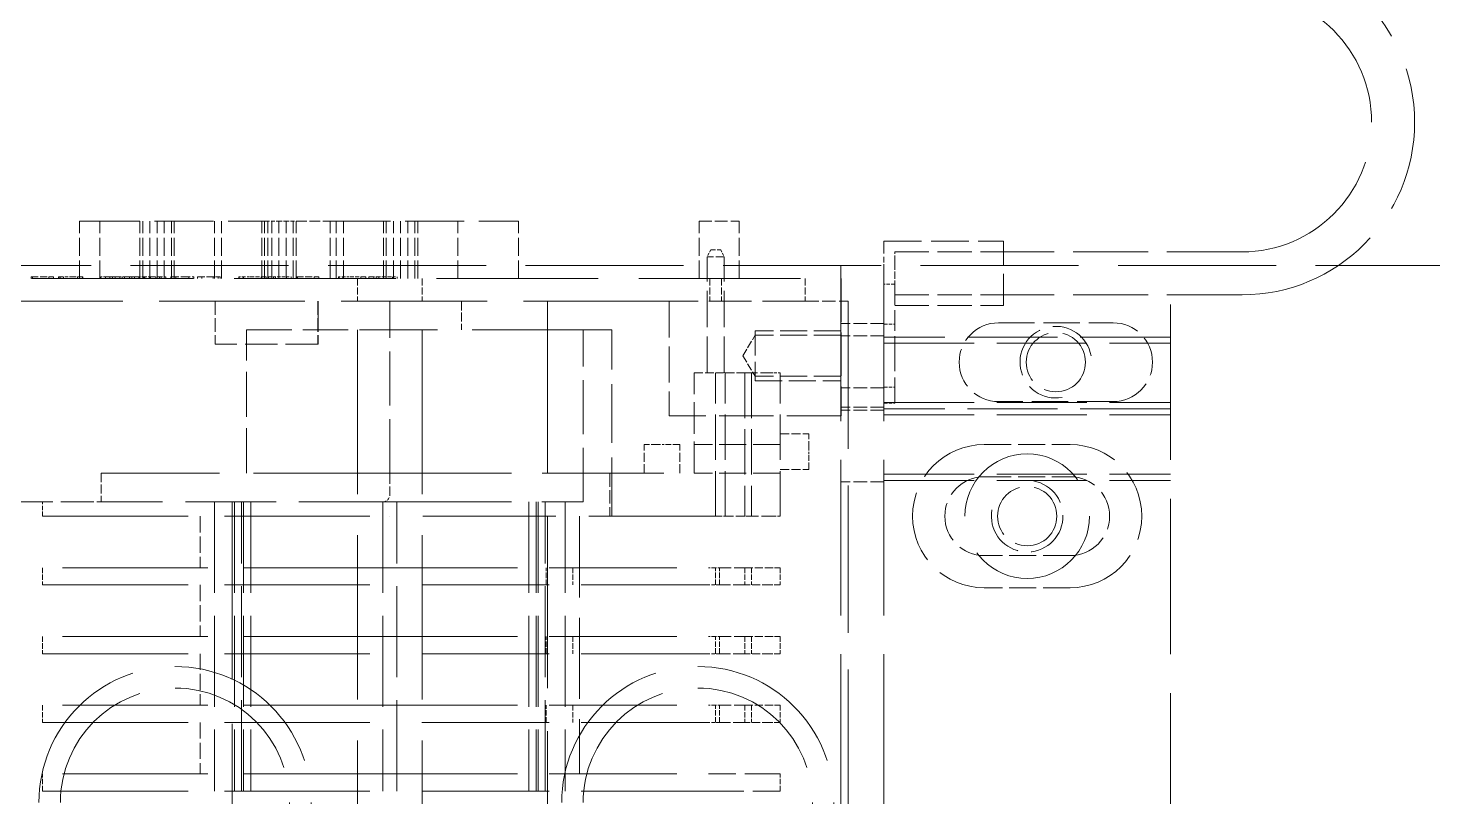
# Model space of a CAD drawing. Header units: millimetres. Extents: x 0 to 5945, y 0 to 4205.
# Drawn here: x 1656.8 to 1754.9, y 2488.4 to 2542 of the extents above; entities that cross this region are included whole.
import ezdxf

# ---------------------------------------------------------------- set-up
doc = ezdxf.new("R2010")
doc.units = ezdxf.units.MM
doc.header["$LTSCALE"] = 5
doc.linetypes.add('DASHED', pattern=[0.2067, 0.1654, -0.0413])
doc.layers.add('가려진 것(ISO)', color=2, linetype='DASHED', lineweight=18)

msp = doc.modelspace()

# ---------------------------------------------------------------- linework, layer by layer
at = {"layer": '가려진 것(ISO)', "ltscale": 0.03796}
for p, q in [((1660.413, 2528.557), (1660.513, 2528.557)), ((1677.913, 2528.557), (1678.013, 2528.557))]:
    msp.add_line(p, q, dxfattribs=at)
at = {"layer": '가려진 것(ISO)', "ltscale": 1.523657}
for p, q in [((1660.413, 2524.557), (1660.413, 2528.557)), ((1661.834, 2524.557), (1661.834, 2528.557)), ((1664.631, 2524.557), (1664.631, 2528.557)), ((1664.831, 2524.557), (1664.831, 2528.557)), ((1665.33, 2524.557), (1665.33, 2528.557)), ((1665.83, 2524.557), (1665.83, 2528.557)), ((1666.329, 2524.557), (1666.329, 2528.557)), ((1666.829, 2524.557), (1666.829, 2528.557)), ((1667.028, 2524.557), (1667.028, 2528.557)), ((1669.826, 2524.557), (1669.826, 2528.557)), ((1670.334, 2524.557), (1670.334, 2528.557)), ((1673.131, 2524.557), (1673.131, 2528.557)), ((1673.331, 2524.557), (1673.331, 2528.557)), ((1673.561, 2524.557), (1673.561, 2528.557)), ((1673.83, 2524.557), (1673.83, 2528.557)), ((1674.33, 2524.557), (1674.33, 2528.557)), ((1674.829, 2524.557), (1674.829, 2528.557)), ((1675.329, 2524.557), (1675.329, 2528.557)), ((1675.528, 2524.557), (1675.528, 2528.557)), ((1677.913, 2524.557), (1677.913, 2528.557)), ((1678.326, 2524.557), (1678.326, 2528.557)), ((1678.834, 2524.557), (1678.834, 2528.557)), ((1681.631, 2524.557), (1681.631, 2528.557)), ((1681.831, 2524.557), (1681.831, 2528.557)), ((1682.33, 2524.557), (1682.33, 2528.557)), ((1682.83, 2524.557), (1682.83, 2528.557)), ((1683.329, 2524.557), (1683.329, 2528.557)), ((1683.829, 2524.557), (1683.829, 2528.557)), ((1684.028, 2524.557), (1684.028, 2528.557)), ((1686.826, 2524.557), (1686.826, 2528.557)), ((1691.061, 2524.557), (1691.061, 2528.557)), ((1703.677, 2524.557), (1703.677, 2528.557)), ((1706.477, 2524.557), (1706.477, 2528.557))]:
    msp.add_line(p, q, dxfattribs=at)
at = {"layer": '가려진 것(ISO)', "ltscale": 4.970381}
for p, q in [((1660.513, 2528.557), (1673.561, 2528.557)), ((1678.013, 2528.557), (1691.061, 2528.557))]:
    msp.add_line(p, q, dxfattribs=at)
at = {"layer": '가려진 것(ISO)', "ltscale": 0.145175}
msp.add_line((1673.561, 2528.557), (1673.83, 2528.557), dxfattribs=at)
at = {"layer": '가려진 것(ISO)', "ltscale": 0.268898}
msp.add_line((1673.83, 2528.557), (1674.33, 2528.557), dxfattribs=at)
at = {"layer": '가려진 것(ISO)', "ltscale": 0.269012}
msp.add_line((1674.33, 2528.557), (1674.829, 2528.557), dxfattribs=at)
at = {"layer": '가려진 것(ISO)', "ltscale": 0.269014}
msp.add_line((1674.829, 2528.557), (1675.329, 2528.557), dxfattribs=at)
at = {"layer": '가려진 것(ISO)', "ltscale": 0.107544}
msp.add_line((1675.329, 2528.557), (1675.528, 2528.557), dxfattribs=at)
at = {"layer": '가려진 것(ISO)', "ltscale": 0.908242}
msp.add_line((1675.528, 2528.557), (1677.913, 2528.557), dxfattribs=at)
at = {"layer": '가려진 것(ISO)', "ltscale": 1.0665}
msp.add_line((1703.677, 2528.557), (1706.477, 2528.557), dxfattribs=at)
at = {"layer": '가려진 것(ISO)', "ltscale": 0.212852}
for p, q in [((1704.477, 2526.557), (1704.227, 2526.057)), ((1705.177, 2526.557), (1705.427, 2526.057))]:
    msp.add_line(p, q, dxfattribs=at)
at = {"layer": '가려진 것(ISO)', "ltscale": 0.418765}
msp.add_line((1704.477, 2526.557), (1705.177, 2526.557), dxfattribs=at)
at = {"layer": '가려진 것(ISO)', "ltscale": 1.053287}
msp.add_line((1716.576, 2527.157), (1716.576, 2525.661), dxfattribs=at)
at = {"layer": '가려진 것(ISO)', "ltscale": 3.180743}
msp.add_line((1716.576, 2527.157), (1724.926, 2527.157), dxfattribs=at)
at = {"layer": '가려진 것(ISO)', "ltscale": 2.692601}
msp.add_line((1724.926, 2522.657), (1724.926, 2527.157), dxfattribs=at)
at = {"layer": '가려진 것(ISO)', "ltscale": 0.717954}
msp.add_line((1705.427, 2526.057), (1704.227, 2526.057), dxfattribs=at)
at = {"layer": '가려진 것(ISO)', "ltscale": 3.085509}
for p, q in [((1704.227, 2517.957), (1704.227, 2526.057)), ((1705.427, 2517.957), (1705.427, 2526.057))]:
    msp.add_line(p, q, dxfattribs=at)
at = {"layer": '가려진 것(ISO)', "ltscale": 0.082451}
msp.add_line((1716.576, 2525.457), (1716.576, 2525.661), dxfattribs=at)
at = {"layer": '가려진 것(ISO)', "ltscale": 0.596443}
msp.add_line((1717.326, 2525.661), (1717.326, 2526.407), dxfattribs=at)
at = {"layer": '가려진 것(ISO)', "ltscale": 2.895039}
for p, q in [((1717.326, 2526.407), (1724.926, 2526.407)), ((1717.326, 2523.407), (1724.926, 2523.407)), ((1717.326, 2522.657), (1724.926, 2522.657))]:
    msp.add_line(p, q, dxfattribs=at)
at = {"layer": '가려진 것(ISO)', "ltscale": 0.608079}
msp.add_line((1717.326, 2525.661), (1717.326, 2524.157), dxfattribs=at)
at = {"layer": '가려진 것(ISO)', "ltscale": 6.34254}
for p, q in [((1741.576, 2526.407), (1724.926, 2526.407)), ((1741.576, 2523.407), (1724.926, 2523.407))]:
    msp.add_line(p, q, dxfattribs=at)
at = {"layer": '가려진 것(ISO)', "ltscale": 13.3425}
msp.add_line((1526.076, 2525.457), (1788.076, 2525.457), dxfattribs=at)
at = {"layer": '가려진 것(ISO)', "ltscale": 0.037994}
for p, q in [((1657.039, 2524.557), (1657.039, 2524.657)), ((1657.122, 2524.557), (1657.122, 2524.657)), ((1658.271, 2524.557), (1658.271, 2524.657)), ((1658.603, 2524.557), (1658.603, 2524.657)), ((1658.941, 2524.557), (1658.941, 2524.657)), ((1659.039, 2524.557), (1659.039, 2524.657)), ((1659.063, 2524.557), (1659.063, 2524.657)), ((1659.288, 2524.557), (1659.288, 2524.657)), ((1660.276, 2524.557), (1660.276, 2524.657)), ((1660.617, 2524.557), (1660.617, 2524.657)), ((1660.623, 2524.557), (1660.623, 2524.657)), ((1660.641, 2524.557), (1660.641, 2524.657)), ((1661.889, 2524.557), (1661.889, 2524.657)), ((1662.215, 2524.557), (1662.215, 2524.657)), ((1662.517, 2524.557), (1662.517, 2524.657)), ((1662.716, 2524.557), (1662.716, 2524.657)), ((1662.89, 2524.557), (1662.89, 2524.657)), ((1663.218, 2524.557), (1663.218, 2524.657)), ((1663.398, 2524.557), (1663.398, 2524.657)), ((1663.556, 2524.557), (1663.556, 2524.657)), ((1663.893, 2524.557), (1663.893, 2524.657)), ((1664.055, 2524.557), (1664.055, 2524.657)), ((1664.261, 2524.557), (1664.261, 2524.657)), ((1664.557, 2524.557), (1664.557, 2524.657)), ((1664.873, 2524.557), (1664.873, 2524.657)), ((1664.9, 2524.557), (1664.9, 2524.657)), ((1664.977, 2524.557), (1664.977, 2524.657)), ((1665.289, 2524.557), (1665.289, 2524.657)), ((1665.37, 2524.557), (1665.37, 2524.657)), ((1665.746, 2524.557), (1665.746, 2524.657)), ((1665.985, 2524.557), (1665.985, 2524.657)), ((1666.111, 2524.557), (1666.111, 2524.657)), ((1666.427, 2524.557), (1666.427, 2524.657)), ((1666.794, 2524.557), (1666.794, 2524.657)), ((1667.134, 2524.557), (1667.134, 2524.657)), ((1668.052, 2524.557), (1668.052, 2524.657)), ((1668.392, 2524.557), (1668.392, 2524.657)), ((1668.656, 2524.557), (1668.656, 2524.657)), ((1668.951, 2524.557), (1668.951, 2524.657)), ((1669.737, 2524.557), (1669.737, 2524.657)), ((1670.094, 2524.557), (1670.094, 2524.657)), ((1670.242, 2524.557), (1670.242, 2524.657)), ((1671.539, 2524.557), (1671.539, 2524.657)), ((1671.563, 2524.557), (1671.563, 2524.657)), ((1671.565, 2524.557), (1671.565, 2524.657)), ((1671.828, 2524.557), (1671.828, 2524.657)), ((1671.871, 2524.557), (1671.871, 2524.657)), ((1673.088, 2524.557), (1673.088, 2524.657)), ((1673.435, 2524.557), (1673.435, 2524.657)), ((1673.609, 2524.557), (1673.609, 2524.657)), ((1673.955, 2524.557), (1673.955, 2524.657)), ((1674.097, 2524.557), (1674.097, 2524.657)), ((1674.857, 2524.557), (1674.857, 2524.657)), ((1675.189, 2524.557), (1675.189, 2524.657)), ((1675.554, 2524.557), (1675.554, 2524.657)), ((1675.637, 2524.557), (1675.637, 2524.657)), ((1676.786, 2524.557), (1676.786, 2524.657)), ((1677.118, 2524.557), (1677.118, 2524.657)), ((1678.502, 2524.557), (1678.502, 2524.657)), ((1678.526, 2524.557), (1678.526, 2524.657)), ((1678.528, 2524.557), (1678.528, 2524.657)), ((1678.791, 2524.557), (1678.791, 2524.657)), ((1678.834, 2524.557), (1678.834, 2524.657)), ((1680.051, 2524.557), (1680.051, 2524.657)), ((1680.398, 2524.557), (1680.398, 2524.657)), ((1680.617, 2524.557), (1680.617, 2524.657)), ((1680.963, 2524.557), (1680.963, 2524.657)), ((1681.127, 2524.557), (1681.127, 2524.657)), ((1681.312, 2524.557), (1681.312, 2524.657)), ((1682.256, 2524.557), (1682.256, 2524.657)), ((1682.588, 2524.557), (1682.588, 2524.657))]:
    msp.add_line(p, q, dxfattribs=at)
at = {"layer": '가려진 것(ISO)', "ltscale": 0.595697}
for p, q in [((1657.039, 2524.657), (1658.603, 2524.657)), ((1675.554, 2524.657), (1677.118, 2524.657))]:
    msp.add_line(p, q, dxfattribs=at)
at = {"layer": '가려진 것(ISO)', "ltscale": 0.006846}
msp.add_line((1660.623, 2524.657), (1660.641, 2524.657), dxfattribs=at)
at = {"layer": '가려진 것(ISO)', "ltscale": 0.124153}
msp.add_line((1661.889, 2524.657), (1662.215, 2524.657), dxfattribs=at)
at = {"layer": '가려진 것(ISO)', "ltscale": 0.8211}
msp.add_line((1662.215, 2524.657), (1662.716, 2524.657), dxfattribs=at)
at = {"layer": '가려진 것(ISO)', "ltscale": 0.821279}
msp.add_line((1662.716, 2524.657), (1663.218, 2524.657), dxfattribs=at)
at = {"layer": '가려진 것(ISO)', "ltscale": 0.128783}
msp.add_line((1663.218, 2524.657), (1663.556, 2524.657), dxfattribs=at)
at = {"layer": '가려진 것(ISO)', "ltscale": 0.811914}
msp.add_line((1663.556, 2524.657), (1664.055, 2524.657), dxfattribs=at)
at = {"layer": '가려진 것(ISO)', "ltscale": 0.812276}
msp.add_line((1664.055, 2524.657), (1664.557, 2524.657), dxfattribs=at)
at = {"layer": '가려진 것(ISO)', "ltscale": 0.130327}
msp.add_line((1664.557, 2524.657), (1664.9, 2524.657), dxfattribs=at)
at = {"layer": '가려진 것(ISO)', "ltscale": 0.046859}
msp.add_line((1664.9, 2524.657), (1664.977, 2524.657), dxfattribs=at)
at = {"layer": '가려진 것(ISO)', "ltscale": 0.149621}
msp.add_line((1664.977, 2524.657), (1665.37, 2524.657), dxfattribs=at)
at = {"layer": '가려진 것(ISO)', "ltscale": 0.413231}
msp.add_line((1665.37, 2524.657), (1666.111, 2524.657), dxfattribs=at)
at = {"layer": '가려진 것(ISO)', "ltscale": 0.120294}
msp.add_line((1666.111, 2524.657), (1666.427, 2524.657), dxfattribs=at)
at = {"layer": '가려진 것(ISO)', "ltscale": 0.604186}
msp.add_line((1668.656, 2524.657), (1670.242, 2524.657), dxfattribs=at)
at = {"layer": '가려진 것(ISO)', "ltscale": 0.239145}
msp.add_line((1674.561, 2524.657), (1675.189, 2524.657), dxfattribs=at)
at = {"layer": '가려진 것(ISO)', "ltscale": 0.216764}
msp.add_line((1682.019, 2524.657), (1682.588, 2524.657), dxfattribs=at)
at = {"layer": '가려진 것(ISO)', "ltscale": 13.131522}
for p, q in [((1713.576, 2525.457), (1713.576, 2430.457)), ((1716.576, 2525.457), (1716.576, 2430.457)), ((1736.576, 2430.457), (1736.576, 2525.457))]:
    msp.add_line(p, q, dxfattribs=at)
at = {"layer": '가려진 것(ISO)', "ltscale": 13.66715}
msp.add_line((1600.577, 2524.557), (1713.577, 2524.557), dxfattribs=at)
at = {"layer": '가려진 것(ISO)', "ltscale": 0.609403}
for p, q in [((1679.827, 2524.557), (1679.827, 2522.957)), ((1684.327, 2524.557), (1684.327, 2522.957)), ((1704.427, 2524.557), (1704.427, 2522.957)), ((1705.227, 2524.557), (1705.227, 2522.957)), ((1711.077, 2524.557), (1711.077, 2522.957))]:
    msp.add_line(p, q, dxfattribs=at)
at = {"layer": '가려진 것(ISO)', "ltscale": 3.656918}
msp.add_line((1713.577, 2524.557), (1713.577, 2514.957), dxfattribs=at)
at = {"layer": '가려진 것(ISO)', "ltscale": 0.285604}
for p, q in [((1717.326, 2524.157), (1716.576, 2524.157)), ((1716.576, 2521.357), (1717.326, 2521.357)), ((1716.576, 2516.957), (1717.326, 2516.957)), ((1716.576, 2515.857), (1717.326, 2515.857))]:
    msp.add_line(p, q, dxfattribs=at)
at = {"layer": '가려진 것(ISO)', "ltscale": 1.752175}
msp.add_line((1717.326, 2524.157), (1717.326, 2519.598), dxfattribs=at)
at = {"layer": '가려진 것(ISO)', "ltscale": 12.302163}
msp.add_line((1701.577, 2522.957), (1612.577, 2522.957), dxfattribs=at)
at = {"layer": '가려진 것(ISO)', "ltscale": 1.142718}
for p, q in [((1669.884, 2522.957), (1669.884, 2519.957)), ((1677.046, 2522.957), (1677.046, 2519.957)), ((1677.072, 2522.957), (1677.072, 2519.957)), ((1716.576, 2521.407), (1713.576, 2521.407)), ((1716.576, 2520.557), (1713.576, 2520.557)), ((1716.576, 2516.907), (1713.576, 2516.907)), ((1716.576, 2515.557), (1713.576, 2515.557)), ((1716.576, 2515.357), (1713.576, 2515.357)), ((1697.447, 2510.957), (1697.447, 2507.957)), ((1716.576, 2510.357), (1713.576, 2510.357))]:
    msp.add_line(p, q, dxfattribs=at)
at = {"layer": '가려진 것(ISO)', "ltscale": 0.761779}
for p, q in [((1677.077, 2522.957), (1677.077, 2520.957)), ((1687.077, 2522.957), (1687.077, 2520.957)), ((1699.827, 2510.957), (1699.827, 2512.957)), ((1702.327, 2510.957), (1702.327, 2512.957)), ((1709.327, 2513.707), (1711.327, 2513.707)), ((1661.932, 2510.957), (1661.932, 2508.957)), ((1709.327, 2511.207), (1711.327, 2511.207))]:
    msp.add_line(p, q, dxfattribs=at)
at = {"layer": '가려진 것(ISO)', "ltscale": 4.571172}
for p, q in [((1682.077, 2510.957), (1682.077, 2522.957)), ((1695.577, 2508.957), (1695.577, 2520.957)), ((1713.577, 2514.957), (1701.577, 2514.957))]:
    msp.add_line(p, q, dxfattribs=at)
at = {"layer": '가려진 것(ISO)', "ltscale": 14.513788}
msp.add_line((1693.077, 2522.957), (1693.077, 2477.957), dxfattribs=at)
at = {"layer": '가려진 것(ISO)', "ltscale": 3.047415}
for p, q in [((1701.577, 2522.957), (1701.577, 2514.957)), ((1724.576, 2521.457), (1732.576, 2521.457)), ((1732.576, 2515.957), (1724.576, 2515.957))]:
    msp.add_line(p, q, dxfattribs=at)
at = {"layer": '가려진 것(ISO)', "ltscale": 3.618824}
msp.add_line((1711.077, 2522.957), (1701.577, 2522.957), dxfattribs=at)
at = {"layer": '가려진 것(ISO)', "ltscale": 1.142352}
msp.add_line((1711.077, 2522.957), (1714.076, 2522.957), dxfattribs=at)
at = {"layer": '가려진 것(ISO)', "ltscale": 12.44039}
msp.add_line((1714.076, 2522.957), (1714.076, 2432.957), dxfattribs=at)
at = {"layer": '가려진 것(ISO)', "ltscale": 3.809293}
for p, q in [((1672.077, 2520.957), (1682.077, 2520.957)), ((1672.077, 2510.957), (1672.077, 2520.957)), ((1704.823, 2507.957), (1704.823, 2517.957)), ((1705.498, 2507.957), (1705.498, 2517.957)), ((1706.869, 2517.957), (1706.869, 2507.957)), ((1707.327, 2517.957), (1707.327, 2507.957)), ((1709.327, 2507.957), (1709.327, 2517.957))]:
    msp.add_line(p, q, dxfattribs=at)
at = {"layer": '가려진 것(ISO)', "ltscale": 13.868731}
for p, q in [((1679.827, 2520.957), (1679.827, 2477.957)), ((1684.327, 2520.957), (1684.327, 2477.957))]:
    msp.add_line(p, q, dxfattribs=at)
at = {"layer": '가려진 것(ISO)', "ltscale": 11.779073}
msp.add_line((1697.577, 2520.957), (1682.077, 2520.957), dxfattribs=at)
at = {"layer": '가려진 것(ISO)', "ltscale": 4.952111}
msp.add_line((1697.577, 2507.957), (1697.577, 2520.957), dxfattribs=at)
at = {"layer": '가려진 것(ISO)', "ltscale": 2.285536}
for p, q in [((1713.577, 2520.907), (1707.577, 2520.907)), ((1713.577, 2520.582), (1707.577, 2520.582)), ((1713.577, 2517.732), (1707.577, 2517.732)), ((1707.577, 2517.407), (1713.577, 2517.407)), ((1709.327, 2512.957), (1703.327, 2512.957)), ((1723.576, 2512.957), (1729.576, 2512.957)), ((1709.327, 2510.957), (1703.327, 2510.957)), ((1723.576, 2510.707), (1729.576, 2510.707)), ((1729.576, 2505.207), (1723.576, 2505.207)), ((1729.576, 2502.957), (1723.576, 2502.957))]:
    msp.add_line(p, q, dxfattribs=at)
at = {"layer": '가려진 것(ISO)', "ltscale": 2.094223}
msp.add_line((1707.577, 2520.907), (1707.577, 2517.407), dxfattribs=at)
at = {"layer": '가려진 것(ISO)', "ltscale": 2.728328}
msp.add_line((1677.046, 2519.957), (1669.884, 2519.957), dxfattribs=at)
at = {"layer": '가려진 것(ISO)', "ltscale": 0.013584}
msp.add_line((1677.072, 2519.957), (1677.046, 2519.957), dxfattribs=at)
at = {"layer": '가려진 것(ISO)', "ltscale": 0.633194}
for q in [(1707.577, 2520.582), (1707.577, 2517.732)]:
    msp.add_line((1706.721, 2519.157), q, dxfattribs=at)
at = {"layer": '가려진 것(ISO)', "ltscale": 7.618686}
for p, q in [((1736.576, 2520.457), (1716.576, 2520.457)), ((1716.576, 2520.024), (1736.576, 2520.024)), ((1716.576, 2515.89), (1736.576, 2515.89)), ((1736.576, 2515.457), (1716.576, 2515.457)), ((1716.576, 2515.024), (1736.576, 2515.024)), ((1716.576, 2510.89), (1736.576, 2510.89)), ((1716.576, 2510.457), (1736.576, 2510.457))]:
    msp.add_line(p, q, dxfattribs=at)
at = {"layer": '가려진 것(ISO)', "ltscale": 2.143226}
msp.add_line((1717.326, 2515.857), (1717.326, 2519.598), dxfattribs=at)
at = {"layer": '가려진 것(ISO)', "ltscale": 0.731631}
msp.add_line((1703.327, 2517.957), (1705.248, 2517.957), dxfattribs=at)
at = {"layer": '가려진 것(ISO)', "ltscale": 2.666475}
msp.add_line((1703.327, 2510.957), (1703.327, 2517.957), dxfattribs=at)
at = {"layer": '가려진 것(ISO)', "ltscale": 0.149495}
for p, q in [((1705.248, 2517.957), (1705.498, 2517.957)), ((1705.498, 2507.957), (1705.248, 2507.957))]:
    msp.add_line(p, q, dxfattribs=at)
at = {"layer": '가려진 것(ISO)', "ltscale": 0.765764}
for p, q in [((1705.498, 2517.957), (1706.869, 2517.957)), ((1706.869, 2507.957), (1705.498, 2507.957))]:
    msp.add_line(p, q, dxfattribs=at)
at = {"layer": '가려진 것(ISO)', "ltscale": 1.061174}
for p, q in [((1706.869, 2517.957), (1708.906, 2517.957)), ((1708.906, 2507.957), (1706.869, 2507.957))]:
    msp.add_line(p, q, dxfattribs=at)
at = {"layer": '가려진 것(ISO)', "ltscale": 0.220967}
for p, q in [((1708.906, 2517.957), (1709.327, 2517.957)), ((1709.327, 2507.957), (1708.906, 2507.957))]:
    msp.add_line(p, q, dxfattribs=at)
at = {"layer": '가려진 것(ISO)', "ltscale": 0.598278}
for p, q in [((1700.827, 2512.957), (1699.827, 2512.957)), ((1702.327, 2512.957), (1701.327, 2512.957)), ((1711.327, 2512.707), (1711.327, 2513.707)), ((1711.327, 2511.207), (1711.327, 2512.207))]:
    msp.add_line(p, q, dxfattribs=at)
at = {"layer": '가려진 것(ISO)', "ltscale": 0.19037}
for p, q in [((1700.827, 2512.957), (1701.327, 2512.957)), ((1711.327, 2512.707), (1711.327, 2512.207))]:
    msp.add_line(p, q, dxfattribs=at)
at = {"layer": '가려진 것(ISO)', "ltscale": 11.501881}
msp.add_line((1682.077, 2510.957), (1661.932, 2510.957), dxfattribs=at)
at = {"layer": '가려진 것(ISO)', "ltscale": 0.897467}
msp.add_line((1682.077, 2510.957), (1682.077, 2509.457), dxfattribs=at)
at = {"layer": '가려진 것(ISO)', "ltscale": 10.2806}
msp.add_line((1682.077, 2510.957), (1703.327, 2510.957), dxfattribs=at)
at = {"layer": '가려진 것(ISO)', "ltscale": 2.679769}
msp.add_line((1653.559, 2508.957), (1660.594, 2508.957), dxfattribs=at)
at = {"layer": '가려진 것(ISO)', "ltscale": 0.380839}
msp.add_line((1657.827, 2507.957), (1657.827, 2508.957), dxfattribs=at)
at = {"layer": '가려진 것(ISO)', "ltscale": 0.997552}
msp.add_line((1660.594, 2508.957), (1661.932, 2508.957), dxfattribs=at)
at = {"layer": '가려진 것(ISO)', "ltscale": 7.673842}
msp.add_line((1682.077, 2508.957), (1661.932, 2508.957), dxfattribs=at)
at = {"layer": '가려진 것(ISO)', "ltscale": 7.694874}
for p, q in [((1669.827, 2508.957), (1669.827, 2488.757)), ((1671.227, 2508.957), (1671.227, 2488.757)), ((1671.727, 2488.757), (1671.727, 2508.957)), ((1671.868, 2508.957), (1671.868, 2488.757)), ((1672.368, 2508.957), (1672.368, 2488.757)), ((1681.577, 2508.957), (1681.577, 2488.757)), ((1682.577, 2488.757), (1682.577, 2508.957)), ((1691.786, 2508.957), (1691.786, 2488.757)), ((1692.286, 2508.957), (1692.286, 2488.757)), ((1692.427, 2508.957), (1692.427, 2488.757)), ((1692.927, 2488.757), (1692.927, 2508.957)), ((1694.327, 2508.957), (1694.327, 2488.757))]:
    msp.add_line(p, q, dxfattribs=at)
at = {"layer": '가려진 것(ISO)', "ltscale": 14.997581}
msp.add_line((1671.077, 2508.957), (1671.077, 2477.957), dxfattribs=at)
at = {"layer": '가려진 것(ISO)', "ltscale": 10.259192}
msp.add_line((1682.077, 2508.957), (1695.577, 2508.957), dxfattribs=at)
at = {"layer": '가려진 것(ISO)', "ltscale": 12.2857}
for p, q in [((1657.827, 2507.957), (1682.077, 2507.957)), ((1682.077, 2504.357), (1657.827, 2504.357)), ((1657.827, 2503.157), (1682.077, 2503.157)), ((1682.077, 2499.557), (1657.827, 2499.557)), ((1657.827, 2498.357), (1682.077, 2498.357)), ((1682.077, 2494.757), (1657.827, 2494.757)), ((1657.827, 2493.557), (1682.077, 2493.557)), ((1682.077, 2489.957), (1657.827, 2489.957)), ((1657.827, 2488.757), (1682.077, 2488.757))]:
    msp.add_line(p, q, dxfattribs=at)
at = {"layer": '가려진 것(ISO)', "ltscale": 1.371282}
for p, q in [((1668.827, 2507.957), (1668.827, 2504.357)), ((1668.827, 2503.157), (1668.827, 2499.557)), ((1668.827, 2498.357), (1668.827, 2494.757)), ((1668.827, 2493.557), (1668.827, 2489.957))]:
    msp.add_line(p, q, dxfattribs=at)
at = {"layer": '가려진 것(ISO)', "ltscale": 11.209899}
msp.add_line((1705.248, 2507.957), (1682.077, 2507.957), dxfattribs=at)
at = {"layer": '가려진 것(ISO)', "ltscale": 6.856808}
msp.add_line((1695.327, 2507.957), (1695.327, 2489.957), dxfattribs=at)
at = {"layer": '가려진 것(ISO)', "ltscale": 0.457027}
for p, q in [((1657.827, 2504.357), (1657.827, 2503.157)), ((1693, 2503.157), (1693, 2504.357)), ((1693, 2503.157), (1693, 2504.357)), ((1694.856, 2504.357), (1694.856, 2503.157)), ((1704.823, 2503.157), (1704.823, 2504.357)), ((1705.104, 2503.157), (1705.104, 2504.357)), ((1706.869, 2504.357), (1706.869, 2503.157)), ((1707.327, 2504.357), (1707.327, 2503.157)), ((1709.327, 2504.357), (1709.327, 2503.157)), ((1657.827, 2499.557), (1657.827, 2498.357)), ((1693, 2498.357), (1693, 2499.557)), ((1693, 2498.357), (1693, 2499.557)), ((1694.856, 2499.557), (1694.856, 2498.357)), ((1704.823, 2498.357), (1704.823, 2499.557)), ((1705.104, 2498.357), (1705.104, 2499.557)), ((1706.869, 2499.557), (1706.869, 2498.357)), ((1707.327, 2499.557), (1707.327, 2498.357)), ((1709.327, 2499.557), (1709.327, 2498.357)), ((1657.827, 2494.757), (1657.827, 2493.557)), ((1693, 2493.557), (1693, 2494.757)), ((1693, 2493.557), (1693, 2494.757)), ((1694.856, 2494.757), (1694.856, 2493.557)), ((1704.823, 2493.557), (1704.823, 2494.757)), ((1705.104, 2493.557), (1705.104, 2494.757)), ((1706.869, 2494.757), (1706.869, 2493.557)), ((1707.327, 2494.757), (1707.327, 2493.557)), ((1709.327, 2494.757), (1709.327, 2493.557)), ((1657.827, 2488.757), (1657.827, 2489.957)), ((1709.327, 2488.757), (1709.327, 2489.957))]:
    msp.add_line(p, q, dxfattribs=at)
at = {"layer": '가려진 것(ISO)', "ltscale": 10.764393}
for p, q in [((1682.077, 2504.357), (1704.327, 2504.357)), ((1704.327, 2503.157), (1682.077, 2503.157)), ((1682.077, 2499.557), (1704.327, 2499.557)), ((1704.327, 2498.357), (1682.077, 2498.357)), ((1682.077, 2494.757), (1704.327, 2494.757)), ((1704.327, 2493.557), (1682.077, 2493.557)), ((1682.077, 2489.957), (1704.327, 2489.957)), ((1704.327, 2488.757), (1682.077, 2488.757))]:
    msp.add_line(p, q, dxfattribs=at)
at = {"layer": '가려진 것(ISO)', "ltscale": 0.117238}
for p, q in [((1704.635, 2504.357), (1704.327, 2504.357)), ((1704.327, 2503.157), (1704.635, 2503.157)), ((1704.635, 2499.557), (1704.327, 2499.557)), ((1704.327, 2498.357), (1704.635, 2498.357)), ((1704.635, 2494.757), (1704.327, 2494.757)), ((1704.327, 2493.557), (1704.635, 2493.557))]:
    msp.add_line(p, q, dxfattribs=at)
at = {"layer": '가려진 것(ISO)', "ltscale": 0.287355}
for p, q in [((1704.635, 2504.357), (1705.104, 2504.357)), ((1705.104, 2503.157), (1704.635, 2503.157)), ((1704.635, 2499.557), (1705.104, 2499.557)), ((1705.104, 2498.357), (1704.635, 2498.357)), ((1704.635, 2494.757), (1705.104, 2494.757)), ((1705.104, 2493.557), (1704.635, 2493.557))]:
    msp.add_line(p, q, dxfattribs=at)
at = {"layer": '가려진 것(ISO)', "ltscale": 0.985736}
for p, q in [((1705.104, 2504.357), (1706.869, 2504.357)), ((1706.869, 2503.157), (1705.104, 2503.157)), ((1705.104, 2499.557), (1706.869, 2499.557)), ((1706.869, 2498.357), (1705.104, 2498.357)), ((1705.104, 2494.757), (1706.869, 2494.757)), ((1706.869, 2493.557), (1705.104, 2493.557))]:
    msp.add_line(p, q, dxfattribs=at)
at = {"layer": '가려진 것(ISO)', "ltscale": 0.670617}
for p, q in [((1706.869, 2504.357), (1708.63, 2504.357)), ((1708.63, 2503.157), (1706.869, 2503.157)), ((1706.869, 2499.557), (1708.63, 2499.557)), ((1708.63, 2498.357), (1706.869, 2498.357)), ((1706.869, 2494.757), (1708.63, 2494.757)), ((1708.63, 2493.557), (1706.869, 2493.557))]:
    msp.add_line(p, q, dxfattribs=at)
at = {"layer": '가려진 것(ISO)', "ltscale": 0.242476}
for p, q in [((1708.63, 2504.357), (1709.108, 2504.357)), ((1709.108, 2503.157), (1708.63, 2503.157)), ((1708.63, 2499.557), (1709.108, 2499.557)), ((1709.108, 2498.357), (1708.63, 2498.357)), ((1708.63, 2494.757), (1709.108, 2494.757)), ((1709.108, 2493.557), (1708.63, 2493.557))]:
    msp.add_line(p, q, dxfattribs=at)
at = {"layer": '가려진 것(ISO)', "ltscale": 0.566028}
for p, q in [((1709.327, 2504.357), (1709.108, 2504.357)), ((1709.108, 2503.157), (1709.327, 2503.157)), ((1709.327, 2499.557), (1709.108, 2499.557)), ((1709.108, 2498.357), (1709.327, 2498.357)), ((1709.327, 2494.757), (1709.108, 2494.757)), ((1709.108, 2493.557), (1709.327, 2493.557))]:
    msp.add_line(p, q, dxfattribs=at)
at = {"layer": '가려진 것(ISO)', "ltscale": 2.991791}
for p, q in [((1709.327, 2489.957), (1704.327, 2489.957)), ((1704.327, 2488.757), (1709.327, 2488.757))]:
    msp.add_line(p, q, dxfattribs=at)
at = {"layer": '가려진 것(ISO)', "ltscale": 4.94729}
for centre in [(1728.576, 2518.707), (1726.576, 2507.957)]:
    msp.add_circle(centre, 2.067, dxfattribs=at)
at = {"layer": '가려진 것(ISO)', "ltscale": 13.222959}
msp.add_circle((1726.576, 2507.957), 4.35, dxfattribs=at)
at = {"layer": '가려진 것(ISO)', "ltscale": 14.438863}
for centre in [(1667.076, 2487.957), (1703.576, 2487.957)]:
    msp.add_circle(centre, 9.5, dxfattribs=at)
at = {"layer": '가려진 것(ISO)', "ltscale": 12.159042}
for centre in [(1667.076, 2487.957), (1703.576, 2487.957)]:
    msp.add_circle(centre, 8, dxfattribs=at)
at = {"layer": '가려진 것(ISO)', "ltscale": 12.209705}
msp.add_arc((1741.576, 2535.457), 12.05, 270, 90, dxfattribs=at)
at = {"layer": '가려진 것(ISO)', "ltscale": 13.754917}
msp.add_arc((1741.576, 2535.457), 9.05, 270, 90, dxfattribs=at)
at = {"layer": '가려진 것(ISO)', "ltscale": 3.290979}
for centre, start, end in [((1724.576, 2518.707), 90, 270), ((1732.576, 2518.707), 270, 90), ((1723.576, 2507.957), 90, 270), ((1729.576, 2507.957), 270, 90)]:
    msp.add_arc(centre, 2.75, start, end, dxfattribs=at)
at = {"layer": '가려진 것(ISO)', "ltscale": 4.487736}
for centre, start, end in [((1728.576, 2518.707), 10, 280), ((1726.576, 2507.957), 170, 80), ((1726.576, 2507.957), 170, 80)]:
    msp.add_arc(centre, 2.5, start, end, dxfattribs=at)
at = {"layer": '가려진 것(ISO)', "ltscale": 5.983681}
for centre, start, end in [((1723.576, 2507.957), 90, 270), ((1729.576, 2507.957), 270, 90)]:
    msp.add_arc(centre, 5, start, end, dxfattribs=at)
at = {"layer": '가려진 것(ISO)', "ltscale": 0.299089}
msp.add_arc((1681.577, 2509.457), 0.5, 270, 0, dxfattribs=at)
at = {"layer": '가려진 것(ISO)', "ltscale": 0.144027}
msp.add_open_spline([(1658.941, 2524.657), (1658.944, 2524.657), (1658.947, 2524.657), (1658.974, 2524.657), (1658.993, 2524.657), (1659.026, 2524.657), (1659.032, 2524.657), (1659.039, 2524.657)], degree=3, knots=[-0.06705196, -0.06705196, -0.06705196, -0.06705196, -0.05654274, -0.05654274, -0.04683005, -0.04683005, -0.04468196, -0.04468196, -0.04468196, -0.04468196], dxfattribs=at)
at = {"layer": '가려진 것(ISO)', "ltscale": 0.292363}
msp.add_open_spline([(1659.039, 2524.657), (1659.149, 2524.657), (1659.265, 2524.657), (1659.465, 2524.657), (1659.598, 2524.657), (1659.782, 2524.657)], degree=3, knots=[-0.1379083, -0.1379083, -0.1379083, -0.1379083, -0.0551489, -0.0551489, 0, 0, 0, 0], dxfattribs=at)
at = {"layer": '가려진 것(ISO)', "ltscale": 0.469632}
msp.add_open_spline([(1659.782, 2524.657), (1659.855, 2524.657), (1659.928, 2524.657), (1660.066, 2524.657), (1660.13, 2524.657), (1660.308, 2524.657), (1660.388, 2524.657), (1660.496, 2524.657), (1660.542, 2524.657), (1660.608, 2524.657), (1660.617, 2524.657), (1660.623, 2524.657)], degree=3, knots=[-0.09783855, -0.09783855, -0.09783855, -0.09783855, -0.08519079, -0.08519079, -0.07349018, -0.07349018, -0.05129311, -0.05129311, -0.02653278, -0.02653278, 0, 0, 0, 0], dxfattribs=at)
at = {"layer": '가려진 것(ISO)', "ltscale": 0.658138}
msp.add_open_spline([(1666.794, 2524.657), (1666.798, 2524.657), (1666.804, 2524.657), (1666.855, 2524.657), (1666.89, 2524.657), (1666.994, 2524.657), (1667.045, 2524.657), (1667.154, 2524.657), (1667.22, 2524.657), (1667.39, 2524.657), (1667.491, 2524.657), (1667.592, 2524.657)], degree=3, knots=[-0.1370114, -0.1370114, -0.1370114, -0.1370114, -0.1027814, -0.1027814, -0.0760911, -0.0760911, -0.0548031, -0.0548031, -0.0303766, -0.0303766, 0, 0, 0, 0], dxfattribs=at)
at = {"layer": '가려진 것(ISO)', "ltscale": 0.660812}
msp.add_open_spline([(1667.592, 2524.657), (1667.657, 2524.657), (1667.721, 2524.657), (1667.842, 2524.657), (1667.897, 2524.657), (1668.023, 2524.657), (1668.086, 2524.657), (1668.2, 2524.657), (1668.252, 2524.657), (1668.369, 2524.657), (1668.383, 2524.657), (1668.392, 2524.657)], degree=3, knots=[-0.2257742, -0.2257742, -0.2257742, -0.2257742, -0.1949759, -0.1949759, -0.1668431, -0.1668431, -0.1272282, -0.1272282, -0.0817936, -0.0817936, 0, 0, 0, 0], dxfattribs=at)
at = {"layer": '가려진 것(ISO)', "ltscale": 0.138305}
for points in [[(1671.539, 2524.657), (1671.593, 2524.657), (1671.649, 2524.657), (1671.735, 2524.657), (1671.795, 2524.657), (1671.871, 2524.657)], [(1678.502, 2524.657), (1678.556, 2524.657), (1678.612, 2524.657), (1678.698, 2524.657), (1678.758, 2524.657), (1678.834, 2524.657)]]:
    msp.add_open_spline(points, degree=3, knots=[-0.07065696, -0.07065696, -0.07065696, -0.07065696, -0.02390108, -0.02390108, 0, 0, 0, 0], dxfattribs=at)
at = {"layer": '가려진 것(ISO)', "ltscale": 0.169803}
for points in [[(1671.871, 2524.657), (1671.937, 2524.657), (1672.006, 2524.657), (1672.109, 2524.657), (1672.19, 2524.657), (1672.31, 2524.657)], [(1678.834, 2524.657), (1678.9, 2524.657), (1678.969, 2524.657), (1679.072, 2524.657), (1679.154, 2524.657), (1679.274, 2524.657)]]:
    msp.add_open_spline(points, degree=3, knots=[-0.1064402, -0.1064402, -0.1064402, -0.1064402, -0.0359768, -0.0359768, 0, 0, 0, 0], dxfattribs=at)
at = {"layer": '가려진 것(ISO)', "ltscale": 0.346764}
for points in [[(1672.31, 2524.657), (1672.398, 2524.657), (1672.486, 2524.657), (1672.654, 2524.657), (1672.731, 2524.657), (1672.928, 2524.657), (1673.033, 2524.657), (1673.123, 2524.657)], [(1679.274, 2524.657), (1679.362, 2524.657), (1679.45, 2524.657), (1679.617, 2524.657), (1679.694, 2524.657), (1679.891, 2524.657), (1679.996, 2524.657), (1680.086, 2524.657)]]:
    msp.add_open_spline(points, degree=3, knots=[-0.09186613, -0.09186613, -0.09186613, -0.09186613, -0.06537917, -0.06537917, -0.04050885, -0.04050885, 0, 0, 0, 0], dxfattribs=at)
at = {"layer": '가려진 것(ISO)', "ltscale": 0.390475}
for points in [[(1673.123, 2524.657), (1673.228, 2524.657), (1673.303, 2524.657), (1673.386, 2524.657), (1673.415, 2524.657), (1673.435, 2524.657)], [(1680.086, 2524.657), (1680.191, 2524.657), (1680.266, 2524.657), (1680.349, 2524.657), (1680.378, 2524.657), (1680.398, 2524.657)]]:
    msp.add_open_spline(points, degree=3, knots=[-0.2254863, -0.2254863, -0.2254863, -0.2254863, -0.0850163, -0.0850163, 0, 0, 0, 0], dxfattribs=at)
at = {"layer": '가려진 것(ISO)', "ltscale": 0.265602}
msp.add_open_spline([(1673.609, 2524.657), (1673.612, 2524.657), (1673.617, 2524.657), (1673.65, 2524.657), (1673.672, 2524.657), (1673.768, 2524.657), (1673.831, 2524.657), (1673.907, 2524.657)], degree=3, knots=[-0.0894037, -0.0894037, -0.0894037, -0.0894037, -0.05245024, -0.05245024, -0.02749897, -0.02749897, 0, 0, 0, 0], dxfattribs=at)
at = {"layer": '가려진 것(ISO)', "ltscale": 0.260299}
msp.add_open_spline([(1673.907, 2524.657), (1673.99, 2524.657), (1674.083, 2524.657), (1674.264, 2524.657), (1674.383, 2524.657), (1674.561, 2524.657)], degree=3, knots=[-0.1182527, -0.1182527, -0.1182527, -0.1182527, -0.053529, -0.053529, 0, 0, 0, 0], dxfattribs=at)
at = {"layer": '가려진 것(ISO)', "ltscale": 0.465008}
msp.add_open_spline([(1680.617, 2524.657), (1680.623, 2524.657), (1680.631, 2524.657), (1680.71, 2524.657), (1680.769, 2524.657), (1680.902, 2524.657), (1681.002, 2524.657), (1681.123, 2524.657)], degree=3, knots=[-0.09695582, -0.09695582, -0.09695582, -0.09695582, -0.07176931, -0.07176931, -0.04346257, -0.04346257, 0, 0, 0, 0], dxfattribs=at)
at = {"layer": '가려진 것(ISO)', "ltscale": 0.354481}
msp.add_open_spline([(1681.123, 2524.657), (1681.227, 2524.657), (1681.346, 2524.657), (1681.529, 2524.657), (1681.682, 2524.657), (1682.019, 2524.657)], degree=3, knots=[-0.2916948, -0.2916948, -0.2916948, -0.2916948, -0.1009521, -0.1009521, 0, 0, 0, 0], dxfattribs=at)

doc.saveas('drawing.dxf')
